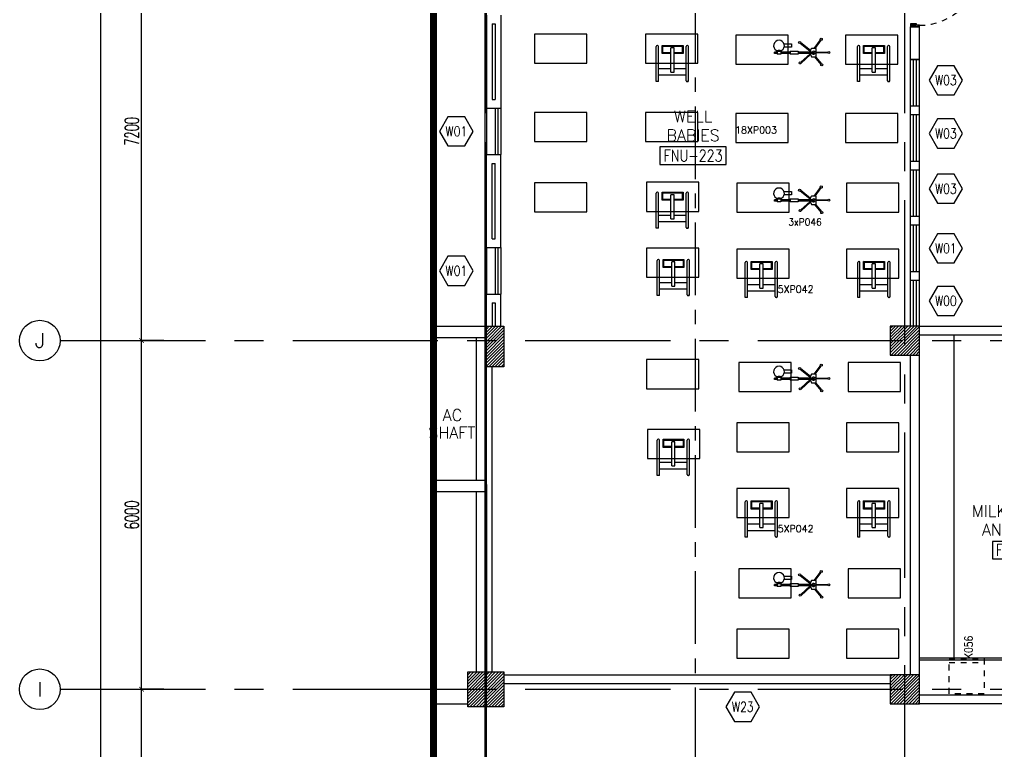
# Model space of a CAD drawing. Extents: x 88852.7 to 88945.7, y 39921.6 to 40001.1.
# Drawn here: x 88852.74 to 88869.53, y 39958.65 to 39971.22 of the extents above; entities that cross this region are included whole.
import ezdxf
from ezdxf.enums import TextEntityAlignment as Align

# ---------------------------------------------------------------- set-up
doc = ezdxf.new("R2010")
doc.units = 0
doc.header["$MEASUREMENT"] = 0
doc.header["$PDMODE"] = 34
for name, pattern in [('CENTER', [2, 1.25, -0.25, 0.25, -0.25]), ('CENTER2', [1.125, 0.75, -0.125, 0.125, -0.125]), ('CENTERX2', [4, 2.5, -0.5, 0.5, -0.5]), ('DASHED', [0.75, 0.5, -0.25]), ('HIDDEN', [0.375, 0.25, -0.125])]:
    doc.linetypes.add(name, pattern=pattern)
doc.layers.get('0').update_dxf_attribs({"linetype": 'CONTINUOUS'})
doc.layers.get('DEFPOINTS').update_dxf_attribs({"linetype": 'CONTINUOUS'})
for name, color, linetype in [('A-TEXT', 7, 'CONTINUOUS'), ('AX', 6, 'CONTINUOUS'), ('AX-CR', 2, 'CONTINUOUS'), ('AX-DIM', 4, 'CONTINUOUS'), ('AX-TXT', 2, 'CONTINUOUS'), ('AXES', 11, 'CENTERX2'), ('AXES1', 11, 'CENTER'), ('COL', 2, 'CONTINUOUS'), ('COUNTER', 3, 'CONTINUOUS'), ('DOOR', 7, 'CONTINUOUS'), ('EJ', 9, 'CONTINUOUS'), ('ELEV', 2, 'CONTINUOUS'), ('HAT', 8, 'CONTINUOUS'), ('INSUL', 4, 'CONTINUOUS'), ('MEDICAL', 4, 'CONTINUOUS'), ('NON-MEDICAL', 4, 'CONTINUOUS'), ('RM-BOX', 4, 'CONTINUOUS'), ('RM-NAME', 2, 'CONTINUOUS'), ('RM-NO', 2, 'CONTINUOUS'), ('ROOF', 7, 'CONTINUOUS'), ('WALL', 4, 'CONTINUOUS'), ('WIN', 3, 'CONTINUOUS'), ('WIN-BOX', 3, 'CONTINUOUS'), ('WIN-NO', 5, 'CONTINUOUS')]:
    doc.layers.add(name, color=color, linetype=linetype)
doc.styles.add('ROMANS', font='ROMANS.shx', dxfattribs={"width": 0.6})
doc.dimstyles.new('DIM-OUT', dxfattribs={"dimscale": 0, "dimtxt": 0.24, "dimasz": 0.08, "dimexe": 0.02, "dimexo": 0.02, "dimgap": 0.05, "dimtad": 1, "dimdec": 0, "dimlfac": 1000, "dimzin": 0, "dimdsep": 46, "dimtxsty": 'ROMANS', "dimblk1": 'ARCHTICK', "dimblk2": 'ARCHTICK', "dimsah": 1, "dimcen": 0.01, "dimdle": 0.08, "dimclrd": 4, "dimclre": 4, "dimclrt": 2, "dimadec": 0, "dimazin": 0, "dimtp": 2, "dimtm": 2, "dimtfac": 0.114286, "dimtdec": 0, "dimtix": 1, "dimtmove": 2, "dimatfit": 3, "dimldrblk": 'ARCHTICK', "dimfxl": 0, "dimtolj": 1, "dimtzin": 0, "dimarcsym": 0})

# ---------------------------------------------------------------- blocks, each defined once
blk = doc.blocks.new('WW1')
at = {"layer": 'WIN-BOX'}
blk.add_lwpolyline([(144, -250), (289, 0), (144, 250), (-144, 250), (-289, 0), (-144, -250)], close=True, dxfattribs=at)
at = {"layer": 'WIN-NO', "style": 'ROMANS', "width": 0.8}
blk.add_attdef('W00', text='', height=170, dxfattribs=at).set_placement((0, 0), align=Align.MIDDLE)
blk = doc.blocks.new('DOOR-110')
at = {"layer": 'DOOR', "color": 0, "linetype": 'ByBlock'}
for p, q in [((0, 1050), (0, 1100)), ((150, 1100), (0, 1100)), ((100, 1050), (0, 1050)), ((100, 1075), (100, 1050)), ((150, 1075), (100, 1075)), ((150, 1100), (150, 1075)), ((150, 1025), (150, 1075)), ((200, 1075), (150, 1075)), ((150, 1025), (200, 1025)), ((180, 1042), (180, 1058)), ((180, 1058), (200, 1058)), ((200, 1042), (180, 1042)), ((200, 1058), (200, 1075)), ((200, 1025), (200, 1042)), ((1028, 1075), (1028, 1082)), ((1028, 1082), (1118, 1082)), ((1028, 1025), (1028, 1018)), ((1028, 1018), (1118, 1018)), ((1040, 1082), (1040, 1091)), ((1105, 1091), (1040, 1091)), ((1105, 1082), (1040, 1082)), ((1040, 1018), (1040, 1009)), ((1105, 1018), (1040, 1018)), ((1105, 1009), (1040, 1009)), ((1105, 1082), (1105, 1091)), ((1105, 1018), (1105, 1009)), ((1118, 1075), (1118, 1082)), ((1118, 1025), (1118, 1018)), ((1150, 1075), (1150, 1058)), ((1150, 1075), (1200, 1075)), ((1150, 1058), (1170, 1058)), ((1150, 1042), (1150, 1025)), ((1150, 1042), (1170, 1042)), ((1150, 1025), (1200, 1025)), ((1170, 1058), (1170, 1042)), ((1200, 1075), (1200, 1025)), ((1200, 1025), (1200, 1075)), ((100, 50), (0, 50)), ((0, 50), (0, 0)), ((0, 0), (150, 0)), ((150, 0), (0, 0)), ((100, 25), (100, 50)), ((150, 25), (100, 25)), ((150, 0), (150, 25))]:
    blk.add_line(p, q, dxfattribs=at)
at = {"layer": 'DOOR', "linetype": 'ByBlock'}
for p, q in [((0, 1100), (150, 1100)), ((200, 1075), (1150, 1075)), ((200, 1058), (1150, 1058)), ((200, 1042), (1150, 1042)), ((1150, 1025), (200, 1025))]:
    blk.add_line(p, q, dxfattribs=at)
at = {"layer": 'DOOR', "color": 9, "linetype": 'ByBlock'}
for p, q in [((0, 1050), (40, 1100)), ((0, 1050), (114, 1100)), ((0, 1050), (100, 1063)), ((0, 50), (40, 0)), ((0, 50), (114, 0)), ((0, 50), (100, 37))]:
    blk.add_line(p, q, dxfattribs=at)
at = {"layer": 'DOOR', "color": 0, "linetype": 'ByBlock'}
for centre in [(1073, 1124), (1073, 976)]:
    blk.add_circle(centre, 32.4, dxfattribs=at)
at = {"layer": 'DOOR', "color": 9, "linetype": 'ByBlock'}
for centre, radius, start, end in [((0, 1050), 34.4, 0, 90), ((0, 1050), 14.4, 0, 90), ((0, 1050), 54.4, 0, 66.7926), ((0, 1050), 74.4, 0, 42.2236), ((0, 1050), 94.4, 0, 31.9818), ((0, 1050), 114, 12.6226, 25.9162), ((0, 1050), 134, 10.72, 21.8402), ((0, 1050), 154, 13.7142, 18.8947), ((0, 50), 14.4, 270, 0), ((0, 50), 34.4, 270, 0), ((0, 50), 54.4, 293.2074, 0), ((0, 50), 74.4, 317.7764, 0), ((0, 50), 94.4, 328.0182, 0), ((0, 50), 134, 338.1598, 349.28), ((0, 50), 154, 341.1053, 346.2858)]:
    blk.add_arc(centre, radius, start, end, dxfattribs=at)
at = {"layer": 'DOOR', "linetype": 'HIDDEN', "ltscale": 0.5}
blk.add_arc((150, 1075), 1050, 270, 0, dxfattribs=at)
at = {"layer": 'WALL', "linetype": 'ByBlock'}
for p, q in [((0, 1100), (150, 1100)), ((0, 0), (150, 0))]:
    blk.add_line(p, q, dxfattribs=at)
blk = doc.blocks.new('C5V')
at = {"layer": 'HAT'}
h = blk.add_hatch(dxfattribs=at)
h.set_pattern_fill('ANSI31', color=256, scale=300, style=0)
h.set_pattern_definition([(45, (-249196.182, -54711.005), (-26.5165043, 26.5165043), [])])
h.paths.add_polyline_path([(-20, 600), (-320, 600), (-320, 300), (-20, 300)])
h.paths.add_polyline_path([(-20, 300), (-320, 300), (-320, 0), (-20, 0)])
h = blk.add_hatch(dxfattribs=at)
h.set_pattern_fill('ANSI31', color=256, scale=300, style=0)
h.set_pattern_definition([(45, (-248876.182, -54711.005), (-26.5165043, 26.5165043), [])])
h.paths.add_polyline_path([(300, 600), (0, 600), (0, 300), (300, 300)])
h.paths.add_polyline_path([(300, 300), (0, 300), (0, 0), (300, 0)])
at = {"layer": 'COL'}
for points in [[(-20, 600), (-20, 0), (-320, 0), (-320, 600)], [(300, 600), (300, 0), (0, 0), (0, 600)]]:
    blk.add_lwpolyline(points, close=True, dxfattribs=at)
blk = doc.blocks.new('C11')
at = {"layer": 'HAT'}
h = blk.add_hatch(dxfattribs=at)
h.set_pattern_fill('ANSI31', color=256, scale=300, style=0)
h.set_pattern_definition([(45, (-248556.182, -75061.005), (-26.5165043, 26.5165043), [])])
h.paths.add_polyline_path([(300, 700), (0, 700), (0, 350), (300, 350)])
h.paths.add_polyline_path([(300, 350), (0, 350), (0, 0), (300, 0)])
at = {"layer": 'COL'}
blk.add_lwpolyline([(300, 700), (300, 0), (0, 0), (0, 700)], close=True, dxfattribs=at)
blk = doc.blocks.new('COL50')
at = {"layer": 'COL'}
blk.add_lwpolyline([(-250, 250), (-250, -250), (250, -250), (250, 250)], close=True, dxfattribs=at)
blk = doc.blocks.new('*X544')
at = {"color": 0}
for p, q in [((73379, 155527), (73842, 155990)), ((73379, 155580), (73789, 155990)), ((73379, 155633), (73736, 155990)), ((73379, 155686), (73683, 155990)), ((73379, 155739), (73629, 155990)), ((73379, 155793), (73576, 155990)), ((73379, 155846), (73523, 155990)), ((73379, 155899), (73470, 155990)), ((73379, 155952), (73417, 155990)), ((73395, 155490), (73879, 155974)), ((73448, 155490), (73879, 155921)), ((73501, 155490), (73879, 155868)), ((73554, 155490), (73879, 155815)), ((73607, 155490), (73879, 155762)), ((73660, 155490), (73879, 155709)), ((73713, 155490), (73879, 155656)), ((73766, 155490), (73879, 155603)), ((73819, 155490), (73879, 155550)), ((73872, 155490), (73879, 155497))]:
    blk.add_line(p, q, dxfattribs=at)
blk = doc.blocks.new('RM1')
at = {"layer": 'RM-BOX'}
blk.add_lwpolyline([(570, -200), (-570, -200), (-570, -500), (570, -500)], close=True, dxfattribs=at)
at = {"layer": 'RM-NAME', "style": 'ROMANS'}
for tag, p in [('ROOMNAME1', (0, 324)), ('ROOMNAME2', (0, 0))]:
    blk.add_attdef(tag, text='', height=200, dxfattribs=at).set_placement(p, align=Align.MIDDLE)
at = {"layer": 'RM-NO', "style": 'ROMANS', "width": 0.8}
blk.add_attdef('ROOMNO', text='', height=200, dxfattribs=at).set_placement((0, -350), align=Align.MIDDLE)
blk = doc.blocks.new('*X545')
at = {"color": 0}
for p, q in [((73379, 149535), (73834, 149990)), ((73379, 149588), (73781, 149990)), ((73379, 149641), (73728, 149990)), ((73379, 149694), (73675, 149990)), ((73379, 149747), (73622, 149990)), ((73379, 149800), (73569, 149990)), ((73379, 149853), (73516, 149990)), ((73379, 149906), (73463, 149990)), ((73379, 149959), (73410, 149990)), ((73387, 149490), (73879, 149982)), ((73440, 149490), (73879, 149929)), ((73493, 149490), (73879, 149876)), ((73546, 149490), (73879, 149822)), ((73599, 149490), (73879, 149769)), ((73653, 149490), (73879, 149716)), ((73706, 149490), (73879, 149663)), ((73759, 149490), (73879, 149610)), ((73812, 149490), (73879, 149557)), ((73865, 149490), (73879, 149504))]:
    blk.add_line(p, q, dxfattribs=at)
blk = doc.blocks.new('_ARCHTICK')
at = {"color": 0, "linetype": 'ByBlock', "const_width": 0.15}
blk.add_lwpolyline([(-0.5, -0.5), (0.5, 0.5)], dxfattribs=at)
blk = doc.blocks.new('*D644')
at = {"layer": 'AX-DIM', "color": 4, "lineweight": -2}
for p, q in [((88855.219, 39959.7), (88854.819, 39959.7)), ((88854.839, 39956.02), (88854.839, 39959.78)), ((88855.219, 39956.1), (88854.819, 39956.1))]:
    blk.add_line(p, q, dxfattribs=at)
at = {"layer": 'DEFPOINTS', "color": 0}
for p in [(88854.839, 39959.7), (88855.239, 39959.7), (88855.239, 39956.1)]:
    blk.add_point(p, dxfattribs=at)
at = {"layer": 'AX-DIM', "color": 4, "lineweight": -2, "xscale": 0.08, "yscale": 0.08, "zscale": 0.08}
for p, rotation in [((88854.839, 39959.7), 90), ((88854.839, 39956.1), 270)]:
    blk.add_blockref('_ARCHTICK', p, dxfattribs=dict(at, rotation=rotation))
at = {"layer": 'AX-DIM', "color": 2, "insert": (88854.669, 39957.9), "char_height": 0.24, "attachment_point": 5, "rotation": 90, "style": 'ROMANS'}
blk.add_mtext('\\A1;3600', dxfattribs=at)
blk = doc.blocks.new('*D649')
at = {"layer": 'AX-DIM', "color": 4, "lineweight": -2}
for p, q in [((88855.219, 39965.7), (88854.819, 39965.7)), ((88854.839, 39959.62), (88854.839, 39965.78)), ((88855.219, 39959.7), (88854.819, 39959.7))]:
    blk.add_line(p, q, dxfattribs=at)
at = {"layer": 'DEFPOINTS', "color": 0}
for p in [(88854.839, 39965.7), (88855.239, 39965.7), (88855.239, 39959.7)]:
    blk.add_point(p, dxfattribs=at)
at = {"layer": 'AX-DIM', "color": 4, "lineweight": -2, "xscale": 0.08, "yscale": 0.08, "zscale": 0.08}
for p, rotation in [((88854.839, 39965.7), 90), ((88854.839, 39959.7), 270)]:
    blk.add_blockref('_ARCHTICK', p, dxfattribs=dict(at, rotation=rotation))
at = {"layer": 'AX-DIM', "color": 2, "insert": (88854.669, 39962.7), "char_height": 0.24, "attachment_point": 5, "rotation": 90, "style": 'ROMANS'}
blk.add_mtext('\\A1;6000', dxfattribs=at)
blk = doc.blocks.new('*D650')
at = {"layer": 'AX-DIM', "color": 4, "lineweight": -2}
for p, q in [((88855.219, 39972.9), (88854.819, 39972.9)), ((88854.839, 39965.62), (88854.839, 39972.98)), ((88855.219, 39965.7), (88854.819, 39965.7))]:
    blk.add_line(p, q, dxfattribs=at)
at = {"layer": 'DEFPOINTS', "color": 0}
for p in [(88854.839, 39972.9), (88855.239, 39972.9), (88855.239, 39965.7)]:
    blk.add_point(p, dxfattribs=at)
at = {"layer": 'AX-DIM', "color": 4, "lineweight": -2, "xscale": 0.08, "yscale": 0.08, "zscale": 0.08}
for p, rotation in [((88854.839, 39972.9), 90), ((88854.839, 39965.7), 270)]:
    blk.add_blockref('_ARCHTICK', p, dxfattribs=dict(at, rotation=rotation))
at = {"layer": 'AX-DIM', "color": 2, "insert": (88854.669, 39969.3), "char_height": 0.24, "attachment_point": 5, "rotation": 90, "style": 'ROMANS'}
blk.add_mtext('\\A1;7200', dxfattribs=at)
blk = doc.blocks.new('AXL')
at = {"layer": 'AX-CR'}
blk.add_circle((-350, 0), 350, dxfattribs=at)
at = {"layer": 'AX-TXT', "style": 'ROMANS'}
blk.add_attdef('AX', text='', height=250, dxfattribs=at).set_placement((-350, 0), align=Align.MIDDLE)
blk = doc.blocks.new('*D591')
at = {"layer": 'AX-DIM', "color": 4, "lineweight": -2}
for p, q in [((88857.317, 39987.55), (88854.12, 39987.55)), ((88854.14, 39928.15), (88854.14, 39987.63)), ((88858.152, 39928.23), (88854.12, 39928.23))]:
    blk.add_line(p, q, dxfattribs=at)
at = {"layer": 'DEFPOINTS', "color": 0}
for p in [(88854.14, 39987.55), (88857.337, 39987.55), (88858.172, 39928.23)]:
    blk.add_point(p, dxfattribs=at)
at = {"layer": 'AX-DIM', "color": 4, "lineweight": -2, "xscale": 0.08, "yscale": 0.08, "zscale": 0.08}
for p, rotation in [((88854.14, 39987.55), 90), ((88854.14, 39928.23), 270)]:
    blk.add_blockref('_ARCHTICK', p, dxfattribs=dict(at, rotation=rotation))
at = {"layer": 'AX-DIM', "color": 2, "insert": (88853.97, 39957.89), "char_height": 0.24, "attachment_point": 5, "rotation": 90, "style": 'ROMANS'}
blk.add_mtext('\\A1;59320', dxfattribs=at)

msp = doc.modelspace()

# ---------------------------------------------------------------- linework, layer by layer
at = {"layer": 'AXES'}
for p, q in [((88867.9703, 39921.6153), (88867.9703, 40000.4279)), ((88860.7503, 39921.6153), (88860.7503, 40000.0779)), ((88860.7703, 39921.6132), (88860.7703, 40000.0759)), ((88853.4386, 39965.6996), (88876.9703, 39965.6996)), ((88853.4386, 39959.6996), (88876.9703, 39959.6996))]:
    msp.add_line(p, q, dxfattribs=at)
at = {"layer": 'AXES1'}
msp.add_line((88864.3703, 39928.4796), (88864.3703, 39987.2996), dxfattribs=at)
msp.add_line((88864.3703, 39928.4796), (88864.3703, 39987.2996), dxfattribs=at)
at = {"layer": 'COL'}
for points in [[(88859.9253, 39965.9496), (88860.7503, 39965.9496), (88860.7503, 39965.7496), (88859.9253, 39965.7496)], [(88859.9253, 39963.2996), (88860.7503, 39963.2996), (88860.7503, 39963.0996), (88859.9253, 39963.0996)]]:
    msp.add_lwpolyline(points, dxfattribs=at)
at = {"layer": 'COUNTER', "linetype": 'ByBlock'}
msp.add_line((88871.5203, 39960.1996), (88868.2203, 39960.1996), dxfattribs=at)
at = {"layer": 'EJ'}
msp.add_line((88860.7703, 39963.2246), (88860.7703, 39959.9496), dxfattribs=at)
at = {"layer": 'ELEV', "linetype": 'CENTER2', "const_width": 0.12}
msp.add_lwpolyline([(88859.8638, 39926.1604), (88859.8638, 39989.6996)], dxfattribs=at)
at = {"layer": 'INSUL'}
for p, q in [((88860.8703, 39971.1496), (88860.9203, 39971.1496)), ((88860.8703, 39971.1496), (88860.8703, 39969.8496)), ((88860.9203, 39971.1496), (88860.9203, 39969.8496)), ((88860.8703, 39969.8496), (88860.9203, 39969.8496)), ((88860.8703, 39967.4496), (88860.8703, 39968.7496)), ((88860.8703, 39968.7496), (88860.9203, 39968.7496)), ((88860.9203, 39967.4496), (88860.9203, 39968.7496)), ((88860.8703, 39967.4496), (88860.9203, 39967.4496)), ((88860.8703, 39966.3496), (88860.9203, 39966.3496)), ((88860.8703, 39966.3496), (88860.8703, 39965.9496)), ((88860.9203, 39966.3496), (88860.9203, 39965.9496))]:
    msp.add_line(p, q, dxfattribs=at)
at = {"layer": 'MEDICAL'}
for p, q in [((88863.694, 39970.156), (88863.694, 39970.762)), ((88863.7167, 39970.7782), (88863.7103, 39970.7782)), ((88863.7329, 39970.156), (88863.7329, 39970.762)), ((88863.8087, 39970.7652), (88863.7957, 39970.7782)), ((88863.9996, 39970.7347), (88863.944, 39970.7347)), ((88863.944, 39970.32), (88863.944, 39970.7347)), ((88863.9996, 39970.32), (88863.9996, 39970.7347)), ((88864.1418, 39970.7652), (88864.1548, 39970.7782)), ((88864.2107, 39970.1722), (88864.2107, 39970.762)), ((88864.2334, 39970.7782), (88864.2269, 39970.7782)), ((88864.2496, 39970.1722), (88864.2496, 39970.762)), ((88866.3432, 39970.6735), (88866.1696, 39970.812)), ((88866.3463, 39970.6886), (88866.1785, 39970.8244)), ((88866.4441, 39970.7285), (88866.365, 39970.7285)), ((88866.4085, 39970.7285), (88866.5189, 39970.8734)), ((88866.4273, 39970.7285), (88866.5326, 39970.8666)), ((88866.4441, 39970.5841), (88866.4441, 39970.7285)), ((88867.1584, 39970.156), (88867.1584, 39970.762)), ((88867.1811, 39970.7782), (88867.1746, 39970.7782)), ((88867.1973, 39970.156), (88867.1973, 39970.762)), ((88867.273, 39970.7652), (88867.2601, 39970.7782)), ((88867.464, 39970.7347), (88867.4084, 39970.7347)), ((88867.4084, 39970.32), (88867.4084, 39970.7347)), ((88867.464, 39970.32), (88867.464, 39970.7347)), ((88867.6062, 39970.7652), (88867.6191, 39970.7782)), ((88867.6751, 39970.1722), (88867.6751, 39970.762)), ((88867.6978, 39970.7782), (88867.6913, 39970.7782)), ((88867.714, 39970.1722), (88867.714, 39970.762)), ((88863.8087, 39970.6515), (88863.7957, 39970.6386)), ((88864.1548, 39970.6386), (88864.1418, 39970.6515)), ((88865.7275, 39970.6394), (88865.7275, 39970.6637)), ((88865.7722, 39970.6637), (88865.7275, 39970.6637)), ((88865.7722, 39970.6394), (88865.7275, 39970.6394)), ((88865.7603, 39970.6936), (88865.8508, 39970.6936)), ((88865.7722, 39970.6775), (88865.8374, 39970.6775)), ((88865.7722, 39970.6775), (88865.7722, 39970.6271)), ((88865.8374, 39970.6271), (88865.7722, 39970.6271)), ((88865.8374, 39970.6775), (88865.8374, 39970.6271)), ((88865.9978, 39970.6637), (88865.8374, 39970.6637)), ((88865.9978, 39970.6394), (88865.8374, 39970.6394)), ((88865.9978, 39970.6775), (88865.9978, 39970.6271)), ((88865.9978, 39970.6775), (88866.1374, 39970.6775)), ((88866.1374, 39970.6271), (88865.9978, 39970.6271)), ((88866.1374, 39970.6775), (88866.1374, 39970.6271)), ((88866.3983, 39970.6637), (88866.1374, 39970.6637)), ((88866.3983, 39970.6394), (88866.1374, 39970.6394)), ((88866.3436, 39970.6364), (88866.1816, 39970.4896)), ((88866.347, 39970.6215), (88866.1863, 39970.4752)), ((88866.365, 39970.5841), (88866.4441, 39970.5841)), ((88866.3983, 39970.6637), (88866.3983, 39970.6394)), ((88866.4154, 39970.5841), (88866.5241, 39970.4505)), ((88866.4348, 39970.5841), (88866.5355, 39970.4603)), ((88866.4414, 39970.6639), (88866.645, 39970.6639)), ((88866.645, 39970.6506), (88866.4433, 39970.6506)), ((88867.273, 39970.6515), (88867.2601, 39970.6386)), ((88867.6191, 39970.6386), (88867.6062, 39970.6515)), ((88863.944, 39970.3769), (88863.7329, 39970.3769)), ((88864.2107, 39970.3769), (88863.9996, 39970.3769)), ((88867.4084, 39970.3769), (88867.1973, 39970.3769)), ((88867.6751, 39970.3769), (88867.464, 39970.3769)), ((88864.2107, 39970.2658), (88863.7329, 39970.2658)), ((88863.944, 39970.32), (88863.9996, 39970.32)), ((88867.6751, 39970.2658), (88867.1973, 39970.2658)), ((88867.4084, 39970.32), (88867.464, 39970.32)), ((88863.7329, 39970.156), (88863.694, 39970.156)), ((88864.2334, 39970.156), (88864.2269, 39970.156)), ((88867.1973, 39970.156), (88867.1584, 39970.156)), ((88867.6978, 39970.156), (88867.6913, 39970.156)), ((88863.694, 39967.6318), (88863.694, 39968.2378)), ((88863.7167, 39968.254), (88863.7103, 39968.254)), ((88863.7329, 39967.6318), (88863.7329, 39968.2378)), ((88863.8087, 39968.2411), (88863.7957, 39968.254)), ((88863.9996, 39968.2105), (88863.944, 39968.2105)), ((88863.944, 39967.7959), (88863.944, 39968.2105)), ((88863.9996, 39967.7959), (88863.9996, 39968.2105)), ((88864.1418, 39968.2411), (88864.1548, 39968.254)), ((88864.2107, 39967.648), (88864.2107, 39968.2378)), ((88864.2334, 39968.254), (88864.2269, 39968.254)), ((88864.2496, 39967.648), (88864.2496, 39968.2378)), ((88866.3432, 39968.1322), (88866.1696, 39968.2708)), ((88866.3463, 39968.1474), (88866.1785, 39968.2832)), ((88866.4085, 39968.1872), (88866.5189, 39968.3321)), ((88866.4273, 39968.1872), (88866.5326, 39968.3254)), ((88863.8087, 39968.1273), (88863.7957, 39968.1144)), ((88864.1548, 39968.1144), (88864.1418, 39968.1273)), ((88865.7275, 39968.0981), (88865.7275, 39968.1224)), ((88865.7722, 39968.1224), (88865.7275, 39968.1224)), ((88865.7722, 39968.0981), (88865.7275, 39968.0981)), ((88865.7603, 39968.1523), (88865.8508, 39968.1523)), ((88865.7722, 39968.1362), (88865.8374, 39968.1362)), ((88865.7722, 39968.1362), (88865.7722, 39968.0858)), ((88865.8374, 39968.0858), (88865.7722, 39968.0858)), ((88865.8374, 39968.1362), (88865.8374, 39968.0858)), ((88865.9978, 39968.1224), (88865.8374, 39968.1224)), ((88865.9978, 39968.0981), (88865.8374, 39968.0981)), ((88865.9978, 39968.1362), (88865.9978, 39968.0858)), ((88865.9978, 39968.1362), (88866.1374, 39968.1362)), ((88866.1374, 39968.0858), (88865.9978, 39968.0858)), ((88866.1374, 39968.1362), (88866.1374, 39968.0858)), ((88866.3983, 39968.1224), (88866.1374, 39968.1224)), ((88866.3983, 39968.0981), (88866.1374, 39968.0981)), ((88866.3436, 39968.0952), (88866.1816, 39967.9483)), ((88866.347, 39968.0802), (88866.1863, 39967.934)), ((88866.4441, 39968.1872), (88866.365, 39968.1872)), ((88866.365, 39968.0429), (88866.4441, 39968.0429)), ((88866.3983, 39968.1224), (88866.3983, 39968.0981)), ((88866.4154, 39968.0429), (88866.5241, 39967.9092)), ((88866.4348, 39968.0429), (88866.5355, 39967.9191)), ((88866.4414, 39968.1227), (88866.645, 39968.1227)), ((88866.645, 39968.1094), (88866.4433, 39968.1094)), ((88866.4441, 39968.0429), (88866.4441, 39968.1872)), ((88863.944, 39967.8527), (88863.7329, 39967.8527)), ((88864.2107, 39967.7416), (88863.7329, 39967.7416)), ((88863.944, 39967.7959), (88863.9996, 39967.7959)), ((88864.2107, 39967.8527), (88863.9996, 39967.8527)), ((88863.7329, 39967.6318), (88863.694, 39967.6318)), ((88864.2334, 39967.6318), (88864.2269, 39967.6318)), ((88863.7102, 39966.4736), (88863.7102, 39967.0796)), ((88863.7328, 39967.0958), (88863.7264, 39967.0958)), ((88863.7491, 39966.4736), (88863.7491, 39967.0796)), ((88863.8248, 39967.0828), (88863.8118, 39967.0958)), ((88863.9602, 39966.6376), (88863.9602, 39967.0523)), ((88864.0157, 39967.0523), (88863.9602, 39967.0523)), ((88864.0157, 39966.6376), (88864.0157, 39967.0523)), ((88864.1579, 39967.0828), (88864.1709, 39967.0958)), ((88864.2268, 39966.4898), (88864.2268, 39967.0796)), ((88864.2495, 39967.0958), (88864.243, 39967.0958)), ((88864.2657, 39966.4898), (88864.2657, 39967.0796)), ((88865.2256, 39966.4395), (88865.2256, 39967.0455)), ((88865.2483, 39967.0618), (88865.2418, 39967.0618)), ((88865.2645, 39966.4395), (88865.2645, 39967.0455)), ((88865.3402, 39967.0488), (88865.3273, 39967.0618)), ((88865.5311, 39967.0183), (88865.4756, 39967.0183)), ((88865.4756, 39966.6036), (88865.4756, 39967.0183)), ((88865.5311, 39966.6036), (88865.5311, 39967.0183)), ((88865.6733, 39967.0488), (88865.6863, 39967.0618)), ((88865.7423, 39966.4557), (88865.7423, 39967.0455)), ((88865.7649, 39967.0618), (88865.7585, 39967.0618)), ((88865.7811, 39966.4557), (88865.7811, 39967.0455)), ((88867.1602, 39966.4395), (88867.1602, 39967.0455)), ((88867.1828, 39967.0618), (88867.1764, 39967.0618)), ((88867.1991, 39966.4395), (88867.1991, 39967.0455)), ((88867.2748, 39967.0488), (88867.2618, 39967.0618)), ((88867.4657, 39967.0183), (88867.4102, 39967.0183)), ((88867.4102, 39966.6036), (88867.4102, 39967.0183)), ((88867.4657, 39966.6036), (88867.4657, 39967.0183)), ((88867.6079, 39967.0488), (88867.6209, 39967.0618)), ((88867.6768, 39966.4557), (88867.6768, 39967.0455)), ((88867.6995, 39967.0618), (88867.693, 39967.0618)), ((88867.7157, 39966.4557), (88867.7157, 39967.0455)), ((88863.8248, 39966.9691), (88863.8118, 39966.9561)), ((88864.1709, 39966.9561), (88864.1579, 39966.9691)), ((88865.3402, 39966.9351), (88865.3273, 39966.9221)), ((88865.6863, 39966.9221), (88865.6733, 39966.9351)), ((88867.2748, 39966.9351), (88867.2618, 39966.9221)), ((88867.6209, 39966.9221), (88867.6079, 39966.9351)), ((88863.9602, 39966.6945), (88863.7491, 39966.6945)), ((88864.2268, 39966.6945), (88864.0157, 39966.6945)), ((88864.2268, 39966.5834), (88863.7491, 39966.5834)), ((88863.9602, 39966.6376), (88864.0157, 39966.6376)), ((88865.4756, 39966.6605), (88865.2645, 39966.6605)), ((88865.7423, 39966.5493), (88865.2645, 39966.5493)), ((88865.4756, 39966.6036), (88865.5311, 39966.6036)), ((88865.7423, 39966.6605), (88865.5311, 39966.6605)), ((88867.4102, 39966.6605), (88867.1991, 39966.6605)), ((88867.6768, 39966.5493), (88867.1991, 39966.5493)), ((88867.4102, 39966.6036), (88867.4657, 39966.6036)), ((88867.6768, 39966.6605), (88867.4657, 39966.6605)), ((88863.7491, 39966.4736), (88863.7102, 39966.4736)), ((88864.2495, 39966.4736), (88864.243, 39966.4736)), ((88865.2645, 39966.4395), (88865.2256, 39966.4395)), ((88865.7649, 39966.4395), (88865.7585, 39966.4395)), ((88867.1991, 39966.4395), (88867.1602, 39966.4395)), ((88867.6995, 39966.4395), (88867.693, 39966.4395)), ((88866.3432, 39965.0644), (88866.1696, 39965.203)), ((88866.3463, 39965.0796), (88866.1785, 39965.2153)), ((88866.4085, 39965.1194), (88866.5189, 39965.2643)), ((88866.4273, 39965.1194), (88866.5326, 39965.2575)), ((88865.7275, 39965.0303), (88865.7275, 39965.0546)), ((88865.7722, 39965.0546), (88865.7275, 39965.0546)), ((88865.7722, 39965.0303), (88865.7275, 39965.0303)), ((88865.7603, 39965.0845), (88865.8508, 39965.0845)), ((88865.7722, 39965.0684), (88865.8374, 39965.0684)), ((88865.7722, 39965.0684), (88865.7722, 39965.018)), ((88865.8374, 39965.018), (88865.7722, 39965.018)), ((88865.8374, 39965.0684), (88865.8374, 39965.018)), ((88865.9978, 39965.0546), (88865.8374, 39965.0546)), ((88865.9978, 39965.0303), (88865.8374, 39965.0303)), ((88865.9978, 39965.0684), (88865.9978, 39965.018)), ((88865.9978, 39965.0684), (88866.1374, 39965.0684)), ((88866.1374, 39965.018), (88865.9978, 39965.018)), ((88866.1374, 39965.0684), (88866.1374, 39965.018)), ((88866.3983, 39965.0546), (88866.1374, 39965.0546)), ((88866.3983, 39965.0303), (88866.1374, 39965.0303)), ((88866.3436, 39965.0273), (88866.1816, 39964.8805)), ((88866.347, 39965.0124), (88866.1863, 39964.8662)), ((88866.4441, 39965.1194), (88866.365, 39965.1194)), ((88866.3983, 39965.0546), (88866.3983, 39965.0303)), ((88866.4414, 39965.0548), (88866.645, 39965.0548)), ((88866.645, 39965.0416), (88866.4433, 39965.0416)), ((88866.4441, 39964.975), (88866.4441, 39965.1194)), ((88866.365, 39964.975), (88866.4441, 39964.975)), ((88866.4154, 39964.975), (88866.5241, 39964.8414)), ((88866.4348, 39964.975), (88866.5355, 39964.8513)), ((88863.7328, 39964.0011), (88863.7264, 39964.0011)), ((88863.8248, 39963.9881), (88863.8118, 39964.0011)), ((88864.1579, 39963.9881), (88864.1709, 39964.0011)), ((88864.2495, 39964.0011), (88864.243, 39964.0011)), ((88863.7102, 39963.3788), (88863.7102, 39963.9848)), ((88863.7491, 39963.3788), (88863.7491, 39963.9848)), ((88863.8248, 39963.8744), (88863.8118, 39963.8614)), ((88863.9602, 39963.5429), (88863.9602, 39963.9576)), ((88864.0157, 39963.9576), (88863.9602, 39963.9576)), ((88864.0157, 39963.5429), (88864.0157, 39963.9576)), ((88864.1709, 39963.8614), (88864.1579, 39963.8744)), ((88864.2268, 39963.395), (88864.2268, 39963.9848)), ((88864.2657, 39963.395), (88864.2657, 39963.9848)), ((88863.9602, 39963.5998), (88863.7491, 39963.5998)), ((88864.2268, 39963.4886), (88863.7491, 39963.4886)), ((88863.9602, 39963.5429), (88864.0157, 39963.5429)), ((88864.2268, 39963.5998), (88864.0157, 39963.5998)), ((88863.7491, 39963.3788), (88863.7102, 39963.3788)), ((88864.2495, 39963.3788), (88864.243, 39963.3788)), ((88865.2256, 39962.3189), (88865.2256, 39962.9249)), ((88865.2483, 39962.9411), (88865.2418, 39962.9411)), ((88865.2645, 39962.3189), (88865.2645, 39962.9249)), ((88865.3402, 39962.9281), (88865.3273, 39962.9411)), ((88865.4756, 39962.4829), (88865.4756, 39962.8976)), ((88865.5311, 39962.8976), (88865.4756, 39962.8976)), ((88865.5311, 39962.4829), (88865.5311, 39962.8976)), ((88865.6733, 39962.9281), (88865.6863, 39962.9411)), ((88865.7423, 39962.3351), (88865.7423, 39962.9249)), ((88865.7649, 39962.9411), (88865.7585, 39962.9411)), ((88865.7811, 39962.3351), (88865.7811, 39962.9249)), ((88867.1602, 39962.3189), (88867.1602, 39962.9249)), ((88867.1828, 39962.9411), (88867.1764, 39962.9411)), ((88867.1991, 39962.3189), (88867.1991, 39962.9249)), ((88867.2748, 39962.9281), (88867.2618, 39962.9411)), ((88867.4102, 39962.4829), (88867.4102, 39962.8976)), ((88867.4657, 39962.8976), (88867.4102, 39962.8976)), ((88867.4657, 39962.4829), (88867.4657, 39962.8976)), ((88867.6079, 39962.9281), (88867.6209, 39962.9411)), ((88867.6768, 39962.3351), (88867.6768, 39962.9249)), ((88867.6995, 39962.9411), (88867.693, 39962.9411)), ((88867.7157, 39962.3351), (88867.7157, 39962.9249)), ((88865.3402, 39962.8144), (88865.3273, 39962.8015)), ((88865.6863, 39962.8015), (88865.6733, 39962.8144)), ((88867.2748, 39962.8144), (88867.2618, 39962.8015)), ((88867.6209, 39962.8015), (88867.6079, 39962.8144)), ((88865.4756, 39962.5398), (88865.2645, 39962.5398)), ((88865.4756, 39962.4829), (88865.5311, 39962.4829)), ((88865.7423, 39962.5398), (88865.5311, 39962.5398)), ((88867.4102, 39962.5398), (88867.1991, 39962.5398)), ((88867.4102, 39962.4829), (88867.4657, 39962.4829)), ((88867.6768, 39962.5398), (88867.4657, 39962.5398)), ((88865.2645, 39962.3189), (88865.2256, 39962.3189)), ((88865.7423, 39962.4287), (88865.2645, 39962.4287)), ((88865.7649, 39962.3189), (88865.7585, 39962.3189)), ((88867.1991, 39962.3189), (88867.1602, 39962.3189)), ((88867.6768, 39962.4287), (88867.1991, 39962.4287)), ((88867.6995, 39962.3189), (88867.693, 39962.3189)), ((88866.3432, 39961.5142), (88866.1696, 39961.6528)), ((88866.3463, 39961.5294), (88866.1785, 39961.6652)), ((88866.4085, 39961.5693), (88866.5189, 39961.7142)), ((88866.4273, 39961.5693), (88866.5326, 39961.7074)), ((88865.7722, 39961.5044), (88865.7275, 39961.5044)), ((88865.7275, 39961.4801), (88865.7275, 39961.5044)), ((88865.7722, 39961.4801), (88865.7275, 39961.4801)), ((88865.7603, 39961.5344), (88865.8508, 39961.5344)), ((88865.7722, 39961.5183), (88865.7722, 39961.4679)), ((88865.7722, 39961.5183), (88865.8374, 39961.5183)), ((88865.8374, 39961.5183), (88865.8374, 39961.4679)), ((88865.9978, 39961.5044), (88865.8374, 39961.5044)), ((88865.9978, 39961.4801), (88865.8374, 39961.4801)), ((88865.9978, 39961.5183), (88866.1374, 39961.5183)), ((88865.9978, 39961.5183), (88865.9978, 39961.4679)), ((88866.1374, 39961.5183), (88866.1374, 39961.4679)), ((88866.3983, 39961.5044), (88866.1374, 39961.5044)), ((88866.3983, 39961.4801), (88866.1374, 39961.4801)), ((88866.3436, 39961.4772), (88866.1816, 39961.3304)), ((88866.4441, 39961.5693), (88866.365, 39961.5693)), ((88866.3983, 39961.5044), (88866.3983, 39961.4801)), ((88866.4414, 39961.5047), (88866.645, 39961.5047)), ((88866.645, 39961.4914), (88866.4433, 39961.4914)), ((88866.4441, 39961.4249), (88866.4441, 39961.5693)), ((88865.8374, 39961.4679), (88865.7722, 39961.4679)), ((88866.1374, 39961.4679), (88865.9978, 39961.4679)), ((88866.347, 39961.4622), (88866.1863, 39961.316)), ((88866.365, 39961.4249), (88866.4441, 39961.4249)), ((88866.4154, 39961.4249), (88866.5241, 39961.2913)), ((88866.4348, 39961.4249), (88866.5355, 39961.3011))]:
    msp.add_line(p, q, dxfattribs=at)
at = {"layer": 'MEDICAL', "linetype": 'DASHED', "ltscale": 0.2}
for p, q in [((88868.7329, 39959.6232), (88868.7329, 39960.2232)), ((88868.7329, 39960.2232), (88869.3329, 39960.2232)), ((88868.7329, 39960.1605), (88869.3329, 39960.1605)), ((88869.3329, 39960.2232), (88869.3329, 39959.6232)), ((88869.3329, 39959.6232), (88868.7329, 39959.6232))]:
    msp.add_line(p, q, dxfattribs=at)
at = {"layer": 'MEDICAL'}
for points in [[(88861.5978, 39970.9726), (88861.5978, 39970.4726), (88862.4978, 39970.4726), (88862.4978, 39970.9726)], [(88863.5092, 39970.9726), (88863.5092, 39970.4726), (88864.4092, 39970.4726), (88864.4092, 39970.9726)], [(88865.0644, 39970.9565), (88865.0644, 39970.4565), (88865.9644, 39970.4565), (88865.9644, 39970.9565)], [(88866.9491, 39970.9565), (88866.9491, 39970.4565), (88867.8491, 39970.4565), (88867.8491, 39970.9565)], [(88865.7917, 39970.6778), (88865.8233, 39970.6778), (88865.8233, 39970.6936), (88865.7917, 39970.6936)], [(88861.5978, 39969.6252), (88861.5978, 39969.1252), (88862.4978, 39969.1252), (88862.4978, 39969.6252)], [(88863.5092, 39969.6252), (88863.5092, 39969.1252), (88864.4092, 39969.1252), (88864.4092, 39969.6252)], [(88865.0644, 39969.6091), (88865.0644, 39969.1091), (88865.9644, 39969.1091), (88865.9644, 39969.6091)], [(88866.9491, 39969.6091), (88866.9491, 39969.1091), (88867.8491, 39969.1091), (88867.8491, 39969.6091)], [(88861.5978, 39968.4143), (88861.5978, 39967.9143), (88862.4978, 39967.9143), (88862.4978, 39968.4143)], [(88863.5253, 39968.4229), (88863.5253, 39967.9229), (88864.4253, 39967.9229), (88864.4253, 39968.4229)], [(88865.0805, 39968.4068), (88865.0805, 39967.9068), (88865.9805, 39967.9068), (88865.9805, 39968.4068)], [(88866.9652, 39968.4068), (88866.9652, 39967.9068), (88867.8652, 39967.9068), (88867.8652, 39968.4068)], [(88865.7917, 39968.1366), (88865.8233, 39968.1366), (88865.8233, 39968.1523), (88865.7917, 39968.1523)], [(88863.5253, 39967.2902), (88863.5253, 39966.7902), (88864.4253, 39966.7902), (88864.4253, 39967.2902)], [(88865.0805, 39967.274), (88865.0805, 39966.774), (88865.9805, 39966.774), (88865.9805, 39967.274)], [(88866.9652, 39967.274), (88866.9652, 39966.774), (88867.8652, 39966.774), (88867.8652, 39967.274)], [(88863.5253, 39965.3722), (88863.5253, 39964.8722), (88864.4253, 39964.8722), (88864.4253, 39965.3722)], [(88865.1128, 39965.3233), (88865.1128, 39964.8233), (88866.0128, 39964.8233), (88866.0128, 39965.3233)], [(88866.9974, 39965.3233), (88866.9974, 39964.8233), (88867.8974, 39964.8233), (88867.8974, 39965.3233)], [(88865.7917, 39965.0687), (88865.8233, 39965.0687), (88865.8233, 39965.0845), (88865.7917, 39965.0845)], [(88863.5414, 39964.1699), (88863.5414, 39963.6699), (88864.4414, 39963.6699), (88864.4414, 39964.1699)], [(88865.0805, 39964.2861), (88865.0805, 39963.7861), (88865.9805, 39963.7861), (88865.9805, 39964.2861)], [(88866.9652, 39964.2861), (88866.9652, 39963.7861), (88867.8652, 39963.7861), (88867.8652, 39964.2861)], [(88865.0805, 39963.1534), (88865.0805, 39962.6534), (88865.9805, 39962.6534), (88865.9805, 39963.1534)], [(88866.9652, 39963.1534), (88866.9652, 39962.6534), (88867.8652, 39962.6534), (88867.8652, 39963.1534)], [(88865.1128, 39961.7732), (88865.1128, 39961.2732), (88866.0128, 39961.2732), (88866.0128, 39961.7732)], [(88866.9974, 39961.7732), (88866.9974, 39961.2732), (88867.8974, 39961.2732), (88867.8974, 39961.7732)], [(88865.7917, 39961.5186), (88865.8233, 39961.5186), (88865.8233, 39961.5344), (88865.7917, 39961.5344)], [(88865.0805, 39960.736), (88865.0805, 39960.236), (88865.9805, 39960.236), (88865.9805, 39960.736)], [(88866.9652, 39960.736), (88866.9652, 39960.236), (88867.8652, 39960.236), (88867.8652, 39960.736)]]:
    msp.add_lwpolyline(points, close=True, dxfattribs=at)
for points in [[(88863.7957, 39970.6386), (88863.7957, 39970.7782), (88864.1548, 39970.7782), (88864.1548, 39970.6386), (88863.9996, 39970.6386)], [(88863.8087, 39970.6515), (88863.8087, 39970.7652), (88864.1418, 39970.7652), (88864.1418, 39970.6515), (88863.9996, 39970.6515)], [(88865.8922, 39970.806), (88866.0227, 39970.806), (88866.0227, 39970.7488), (88865.8944, 39970.7488)], [(88867.2601, 39970.6386), (88867.2601, 39970.7782), (88867.6191, 39970.7782), (88867.6191, 39970.6386), (88867.464, 39970.6386)], [(88867.273, 39970.6515), (88867.273, 39970.7652), (88867.6062, 39970.7652), (88867.6062, 39970.6515), (88867.464, 39970.6515)], [(88863.944, 39970.6386), (88863.7957, 39970.6386)], [(88863.944, 39970.6515), (88863.8087, 39970.6515)], [(88867.4084, 39970.6386), (88867.2601, 39970.6386)], [(88867.4084, 39970.6515), (88867.273, 39970.6515)], [(88863.7957, 39968.1144), (88863.7957, 39968.254), (88864.1548, 39968.254), (88864.1548, 39968.1144), (88863.9996, 39968.1144)], [(88863.8087, 39968.1273), (88863.8087, 39968.2411), (88864.1418, 39968.2411), (88864.1418, 39968.1273), (88863.9996, 39968.1273)], [(88865.8922, 39968.2648), (88866.0227, 39968.2648), (88866.0227, 39968.2076), (88865.8944, 39968.2076)], [(88863.944, 39968.1144), (88863.7957, 39968.1144)], [(88863.944, 39968.1273), (88863.8087, 39968.1273)], [(88863.8118, 39966.9561), (88863.8118, 39967.0958), (88864.1709, 39967.0958), (88864.1709, 39966.9561), (88864.0157, 39966.9561)], [(88863.8248, 39966.9691), (88863.8248, 39967.0828), (88864.1579, 39967.0828), (88864.1579, 39966.9691), (88864.0157, 39966.9691)], [(88865.3273, 39966.9221), (88865.3273, 39967.0618), (88865.6863, 39967.0618), (88865.6863, 39966.9221), (88865.5311, 39966.9221)], [(88865.3402, 39966.9351), (88865.3402, 39967.0488), (88865.6733, 39967.0488), (88865.6733, 39966.9351), (88865.5311, 39966.9351)], [(88867.2618, 39966.9221), (88867.2618, 39967.0618), (88867.6209, 39967.0618), (88867.6209, 39966.9221), (88867.4657, 39966.9221)], [(88867.2748, 39966.9351), (88867.2748, 39967.0488), (88867.6079, 39967.0488), (88867.6079, 39966.9351), (88867.4657, 39966.9351)], [(88863.9602, 39966.9561), (88863.8118, 39966.9561)], [(88863.9602, 39966.9691), (88863.8248, 39966.9691)], [(88865.4756, 39966.9221), (88865.3273, 39966.9221)], [(88865.4756, 39966.9351), (88865.3402, 39966.9351)], [(88867.4102, 39966.9221), (88867.2618, 39966.9221)], [(88867.4102, 39966.9351), (88867.2748, 39966.9351)], [(88865.8922, 39965.197), (88866.0227, 39965.197), (88866.0227, 39965.1398), (88865.8944, 39965.1398)], [(88863.8118, 39963.8614), (88863.8118, 39964.0011), (88864.1709, 39964.0011), (88864.1709, 39963.8614), (88864.0157, 39963.8614)], [(88863.9602, 39963.8614), (88863.8118, 39963.8614)], [(88863.8248, 39963.8744), (88863.8248, 39963.9881), (88864.1579, 39963.9881), (88864.1579, 39963.8744), (88864.0157, 39963.8744)], [(88863.9602, 39963.8744), (88863.8248, 39963.8744)], [(88865.3273, 39962.8015), (88865.3273, 39962.9411), (88865.6863, 39962.9411), (88865.6863, 39962.8015), (88865.5311, 39962.8015)], [(88865.3402, 39962.8144), (88865.3402, 39962.9281), (88865.6733, 39962.9281), (88865.6733, 39962.8144), (88865.5311, 39962.8144)], [(88867.2618, 39962.8015), (88867.2618, 39962.9411), (88867.6209, 39962.9411), (88867.6209, 39962.8015), (88867.4657, 39962.8015)], [(88867.2748, 39962.8144), (88867.2748, 39962.9281), (88867.6079, 39962.9281), (88867.6079, 39962.8144), (88867.4657, 39962.8144)], [(88865.4756, 39962.8015), (88865.3273, 39962.8015)], [(88865.4756, 39962.8144), (88865.3402, 39962.8144)], [(88867.4102, 39962.8015), (88867.2618, 39962.8015)], [(88867.4102, 39962.8144), (88867.2748, 39962.8144)], [(88865.8922, 39961.6468), (88866.0227, 39961.6468), (88866.0227, 39961.5896), (88865.8944, 39961.5896)]]:
    msp.add_lwpolyline(points, dxfattribs=at)
for centre in [(88866.5328, 39970.8844), (88866.1611, 39970.8276), (88866.6614, 39970.6573), (88866.1687, 39970.4773), (88866.5404, 39970.4433), (88866.5328, 39968.3431), (88866.1611, 39968.2863), (88866.6614, 39968.116), (88866.1687, 39967.9361), (88866.5404, 39967.902), (88866.1611, 39965.2185), (88866.5328, 39965.2753), (88866.6614, 39965.0482), (88866.1687, 39964.8683), (88866.5404, 39964.8342), (88866.1611, 39961.6684), (88866.5328, 39961.7251), (88866.6614, 39961.4981), (88866.1687, 39961.3181), (88866.5404, 39961.2841)]:
    msp.add_circle(centre, 0.0178, dxfattribs=at)
for centre, radius, start, end in [((88863.7103, 39970.762), 0.0162, 90, 180), ((88863.7167, 39970.762), 0.0162, 0, 90), ((88864.2269, 39970.762), 0.0162, 90, 180), ((88864.2334, 39970.762), 0.0162, 0, 90), ((88865.8056, 39970.7741), 0.0924, 299.32333, 240.67667), ((88866.4669, 39970.6563), 0.1249, 144.69349, 176.6208), ((88867.1746, 39970.762), 0.0162, 90, 180), ((88867.1811, 39970.762), 0.0162, 0, 90), ((88867.6913, 39970.762), 0.0162, 90, 180), ((88867.6978, 39970.762), 0.0162, 0, 90), ((88866.4669, 39970.6563), 0.1249, 187.79637, 215.30651), ((88866.4006, 39970.654), 0.0264, 213.77648, 158.51156), ((88864.2269, 39970.1722), 0.0162, 180, 270), ((88864.2334, 39970.1722), 0.0162, 270, 0), ((88867.6913, 39970.1722), 0.0162, 180, 270), ((88867.6978, 39970.1722), 0.0162, 270, 0), ((88863.7103, 39968.2378), 0.0162, 90, 180), ((88863.7167, 39968.2378), 0.0162, 0, 90), ((88864.2269, 39968.2378), 0.0162, 90, 180), ((88864.2334, 39968.2378), 0.0162, 0, 90), ((88865.8056, 39968.2329), 0.0924, 299.32333, 240.67667), ((88866.4669, 39968.1151), 0.1249, 144.69349, 176.6208), ((88866.4669, 39968.1151), 0.1249, 187.79637, 215.30651), ((88866.4006, 39968.1128), 0.0264, 213.77648, 158.51156), ((88864.2269, 39967.648), 0.0162, 180, 270), ((88864.2334, 39967.648), 0.0162, 270, 0), ((88863.7264, 39967.0796), 0.0162, 90, 180), ((88863.7328, 39967.0796), 0.0162, 0, 90), ((88864.243, 39967.0796), 0.0162, 90, 180), ((88864.2495, 39967.0796), 0.0162, 0, 90), ((88865.2418, 39967.0455), 0.0162, 90, 180), ((88865.2483, 39967.0455), 0.0162, 0, 90), ((88865.7585, 39967.0455), 0.0162, 90, 180), ((88865.7649, 39967.0455), 0.0162, 0, 90), ((88867.1764, 39967.0455), 0.0162, 90, 180), ((88867.1828, 39967.0455), 0.0162, 0, 90), ((88867.693, 39967.0455), 0.0162, 90, 180), ((88867.6995, 39967.0455), 0.0162, 0, 90), ((88864.243, 39966.4898), 0.0162, 180, 270), ((88864.2495, 39966.4898), 0.0162, 270, 0), ((88865.7585, 39966.4557), 0.0162, 180, 270), ((88865.7649, 39966.4557), 0.0162, 270, 0), ((88867.693, 39966.4557), 0.0162, 180, 270), ((88867.6995, 39966.4557), 0.0162, 270, 0), ((88865.8056, 39965.1651), 0.0924, 299.32333, 240.67667), ((88866.4669, 39965.0472), 0.1249, 144.69349, 176.6208), ((88866.4669, 39965.0472), 0.1249, 187.79637, 215.30651), ((88866.4006, 39965.0449), 0.0264, 213.77648, 158.51156), ((88863.7264, 39963.9848), 0.0162, 90, 180), ((88863.7328, 39963.9848), 0.0162, 0, 90), ((88864.243, 39963.9848), 0.0162, 90, 180), ((88864.2495, 39963.9848), 0.0162, 0, 90), ((88864.243, 39963.395), 0.0162, 180, 270), ((88864.2495, 39963.395), 0.0162, 270, 0), ((88865.2418, 39962.9249), 0.0162, 90, 180), ((88865.2483, 39962.9249), 0.0162, 0, 90), ((88865.7585, 39962.9249), 0.0162, 90, 180), ((88865.7649, 39962.9249), 0.0162, 0, 90), ((88867.1764, 39962.9249), 0.0162, 90, 180), ((88867.1828, 39962.9249), 0.0162, 0, 90), ((88867.693, 39962.9249), 0.0162, 90, 180), ((88867.6995, 39962.9249), 0.0162, 0, 90), ((88865.7585, 39962.3351), 0.0162, 180, 270), ((88865.7649, 39962.3351), 0.0162, 270, 0), ((88867.693, 39962.3351), 0.0162, 180, 270), ((88867.6995, 39962.3351), 0.0162, 270, 0), ((88865.8056, 39961.6149), 0.0924, 299.32333, 240.67667), ((88866.4669, 39961.4971), 0.1249, 144.69349, 176.6208), ((88866.4669, 39961.4971), 0.1249, 187.79637, 215.30651), ((88866.4006, 39961.4948), 0.0264, 213.77648, 158.51156)]:
    msp.add_arc(centre, radius, start, end, dxfattribs=at)
at = {"layer": 'NON-MEDICAL'}
for p, q in [((88868.8203, 39960.2411), (88868.8203, 39965.7911)), ((88868.2203, 39960.2411), (88871.5203, 39960.2411))]:
    msp.add_line(p, q, dxfattribs=at)
at = {"layer": 'ROOF'}
msp.add_line((88860.7503, 39965.9496), (88860.7503, 39977.4996), dxfattribs=at)
at = {"layer": 'WALL'}
for p, q in [((88860.7703, 39971.2996), (88860.7703, 39969.6996)), ((88861.0203, 39971.2996), (88861.0203, 39969.6996)), ((88868.0703, 39970.5341), (88868.0703, 39971.0996)), ((88868.2203, 39971.0996), (88868.0703, 39971.0996)), ((88868.2203, 39970.5341), (88868.2203, 39971.0996)), ((88868.0703, 39970.5341), (88868.2203, 39970.5341)), ((88868.2203, 39970.5341), (88868.0703, 39970.5341)), ((88868.0703, 39970.5341), (88868.2203, 39970.5341)), ((88868.2203, 39969.7341), (88868.0703, 39969.7341)), ((88868.0703, 39969.5841), (88868.0703, 39969.7341)), ((88868.2203, 39969.5841), (88868.2203, 39969.7341)), ((88860.7703, 39969.6996), (88861.0203, 39969.6996)), ((88868.2203, 39969.5841), (88868.0703, 39969.5841)), ((88860.7703, 39968.8996), (88861.0203, 39968.8996)), ((88860.7703, 39967.2996), (88860.7703, 39968.8996)), ((88861.0203, 39967.2996), (88861.0203, 39968.8996)), ((88868.2203, 39968.7841), (88868.0703, 39968.7841)), ((88868.0703, 39968.6341), (88868.0703, 39968.7841)), ((88868.2203, 39968.6341), (88868.2203, 39968.7841)), ((88868.2203, 39968.6341), (88868.0703, 39968.6341)), ((88868.2203, 39967.8341), (88868.0703, 39967.8341)), ((88868.0703, 39967.6841), (88868.0703, 39967.8341)), ((88868.2203, 39967.6841), (88868.2203, 39967.8341)), ((88868.2203, 39967.6841), (88868.0703, 39967.6841)), ((88860.7703, 39967.2996), (88861.0203, 39967.2996)), ((88868.2203, 39966.8841), (88868.0703, 39966.8841)), ((88868.0703, 39966.7341), (88868.0703, 39966.8841)), ((88868.2203, 39966.7341), (88868.2203, 39966.8841)), ((88868.2203, 39966.7341), (88868.0703, 39966.7341)), ((88860.7703, 39966.4996), (88861.0203, 39966.4996)), ((88860.7703, 39965.9496), (88860.7703, 39966.4996)), ((88861.0203, 39965.9496), (88861.0203, 39966.4996)), ((88868.2203, 39965.9496), (88870.2203, 39965.9496)), ((88860.6003, 39963.2996), (88860.6003, 39965.7496)), ((88860.7503, 39963.2996), (88860.7503, 39965.7496)), ((88868.2203, 39965.7996), (88870.2203, 39965.7996)), ((88868.0703, 39959.9496), (88868.0703, 39965.4496)), ((88868.2203, 39959.9496), (88868.2203, 39965.4496)), ((88860.7703, 39959.9996), (88860.7703, 39965.2496)), ((88860.8703, 39959.9996), (88860.8703, 39965.2496)), ((88860.6003, 39959.9996), (88860.6003, 39963.0996)), ((88860.7503, 39959.9996), (88860.7503, 39963.0996)), ((88861.0694, 39959.9496), (88867.7203, 39959.9496)), ((88861.0694, 39959.7996), (88867.7203, 39959.7996)), ((88859.9253, 39959.6996), (88860.4503, 39959.6996)), ((88871.5203, 39959.5996), (88868.2203, 39959.5996)), ((88859.9253, 39959.4496), (88860.4503, 39959.4496)), ((88874.9203, 39959.4496), (88868.2203, 39959.4496))]:
    msp.add_line(p, q, dxfattribs=at)
at = {"layer": 'WIN'}
for p, q in [((88868.0703, 39969.7341), (88868.0703, 39970.5341)), ((88868.1203, 39969.7341), (88868.1203, 39970.5341)), ((88868.1703, 39969.7341), (88868.1703, 39970.5341)), ((88868.2203, 39969.7341), (88868.2203, 39970.5341)), ((88860.7703, 39969.6996), (88860.7703, 39968.8996)), ((88860.9203, 39969.6996), (88860.9203, 39968.8996)), ((88860.9703, 39969.6996), (88860.9703, 39968.8996)), ((88861.0203, 39969.6996), (88861.0203, 39968.8996)), ((88868.0703, 39968.7841), (88868.0703, 39969.5841)), ((88868.1203, 39968.7841), (88868.1203, 39969.5841)), ((88868.1703, 39968.7841), (88868.1703, 39969.5841)), ((88868.2203, 39968.7841), (88868.2203, 39969.5841)), ((88868.0703, 39967.8341), (88868.0703, 39968.6341)), ((88868.1203, 39967.8341), (88868.1203, 39968.6341)), ((88868.1703, 39967.8341), (88868.1703, 39968.6341)), ((88868.2203, 39967.8341), (88868.2203, 39968.6341)), ((88868.0703, 39966.8841), (88868.0703, 39967.6841)), ((88868.1203, 39966.8841), (88868.1203, 39967.6841)), ((88868.1703, 39966.8841), (88868.1703, 39967.6841)), ((88868.2203, 39966.8841), (88868.2203, 39967.6841)), ((88860.7703, 39967.2996), (88860.7703, 39966.4996)), ((88860.9203, 39967.2996), (88860.9203, 39966.4996)), ((88860.9703, 39967.2996), (88860.9703, 39966.4996)), ((88861.0203, 39967.2996), (88861.0203, 39966.4996)), ((88868.0703, 39965.9341), (88868.0703, 39966.7341)), ((88868.1203, 39965.9341), (88868.1203, 39966.7341)), ((88868.1703, 39965.9341), (88868.1703, 39966.7341)), ((88868.2203, 39965.9341), (88868.2203, 39966.7341))]:
    msp.add_line(p, q, dxfattribs=at)
at = {"layer": 'WIN-BOX'}
msp.add_lwpolyline([(88868.8209, 39966.1325), (88868.9652, 39966.3825), (88868.8209, 39966.6325), (88868.5322, 39966.6325), (88868.3878, 39966.3825), (88868.5322, 39966.1325)], close=True, dxfattribs=at)

# ---------------------------------------------------------------- block references
at = {"layer": 'AX', "xscale": 0.001000000003841706, "yscale": 0.000999999996565748, "zscale": 0.001}
for p, values in [((88853.4386, 39965.6996), {'AX': 'J'}), ((88853.4386, 39959.6996), {'AX': 'I'})]:
    msp.add_blockref('AXL', p, dxfattribs=at).add_auto_attribs(values)
at = {"layer": 'COL', "xscale": 0.001000000003841706, "yscale": 0.000999999996565748, "zscale": 0.001}
for name, p in [('C11', (88860.7703, 39965.2496)), ('COL50', (88867.9703, 39965.6996)), ('C5V', (88860.7703, 39959.3996)), ('COL50', (88867.9703, 39959.6996))]:
    msp.add_blockref(name, p, dxfattribs=at)
at = {"layer": 'DOOR', "color": 0, "linetype": 'Continuous', "xscale": 0.001000000003841706, "yscale": 0.000999999996565748, "zscale": 0.001}
msp.add_blockref('DOOR-110', (88868.0703, 39971.0996), dxfattribs=at)
at = {"layer": 'HAT', "xscale": 0.001000000003841706, "yscale": 0.000999999996565748, "zscale": 0.001}
for name in ['*X544', '*X545']:
    msp.add_blockref(name, (88794.341, 39809.9598), dxfattribs=at)
at = {"layer": 'RM-NO', "xscale": 0.001000000003841706, "yscale": 0.000999999996565748, "zscale": 0.001}
for p, values in [((88864.3279, 39969.2318), {'ROOMNO': 'FNU-223', 'ROOMNAME2': 'BABIES', 'ROOMNAME1': 'WELL'}), ((88870.0467, 39962.4438), {'ROOMNO': 'FNU-231', 'ROOMNAME2': 'AND STORE', 'ROOMNAME1': 'MILK KITCHEN'})]:
    msp.add_blockref('RM1', p, dxfattribs=at).add_auto_attribs(values)
at = {"layer": 'WIN-NO', "xscale": 0.001, "yscale": 0.001, "zscale": 0.001}
for p, values in [((88868.6765, 39970.1804), {'W00': 'W03'}), ((88860.2545, 39969.2996), {'W00': 'W01'}), ((88868.6765, 39969.2628), {'W00': 'W03'}), ((88868.6765, 39968.3128), {'W00': 'W03'}), ((88868.6765, 39967.2871), {'W00': 'W01'}), ((88860.2545, 39966.8996), {'W00': 'W01'}), ((88865.182, 39959.3972), {'W00': 'W23'})]:
    msp.add_blockref('WW1', p, dxfattribs=at).add_auto_attribs(values)

# ---------------------------------------------------------------- texts
at = {"layer": 'A-TEXT', "color": 7, "ltscale": 400, "style": 'ROMANS', "width": 0.95}
for s, height, p in [('18XP003', 0.125, (88865.0519, 39969.2604)), ('3xP046', 0.12, (88865.965, 39967.6788)), ('5XP042', 0.125, (88865.7836, 39966.5219)), ('5XP042', 0.125, (88865.7836, 39962.4012))]:
    msp.add_text(s, height=height, dxfattribs=at).set_placement(p)
at = {"layer": 'A-TEXT', "color": 7, "ltscale": 400, "style": 'ROMANS', "width": 0.833974}
msp.add_text('K056', height=0.13824, rotation=90, dxfattribs=at).set_placement((88869.1372, 39960.2207))
at = {"layer": 'RM-NAME', "style": 'ROMANS'}
for s, p in [('AC', (88860.1882, 39964.4173)), ('SHAFT', (88860.1769, 39964.1152))]:
    msp.add_text(s, height=0.2, dxfattribs=at).set_placement(p, align=Align.MIDDLE)
at = {"layer": 'WIN-NO', "style": 'ROMANS', "width": 0.8}
msp.add_attdef('W00', text='W01', height=0.17, dxfattribs=at).set_placement((88868.6765, 39966.3825), align=Align.MIDDLE)

# ---------------------------------------------------------------- dimensions: what is measured, and where the dimension line sits
at = {"layer": 'AX-DIM', "color": 4}
dim = msp.add_linear_dim(base=(88854.1397, 39987.5496), p1=(88858.172, 39928.2296), p2=(88857.3369, 39987.5496), angle=90, dimstyle='DIM-OUT', override={"dimscale": 1, "dimclre": 4}, dxfattribs=at)
dim.commit()
dim.dimension.update_dxf_attribs({"geometry": '*D591', "text_midpoint": (88853.9697, 39957.8896)})
at = {"layer": 'AX-DIM'}
for base, p1, p2, picture, middle in [((88854.8386, 39972.8996), (88855.2386, 39965.6996), (88855.2386, 39972.8996), '*D650', (88854.6686, 39969.2996)), ((88854.8386, 39965.6996), (88855.2386, 39959.6996), (88855.2386, 39965.6996), '*D649', (88854.6686, 39962.6996)), ((88854.8386, 39959.6996), (88855.2386, 39956.0996), (88855.2386, 39959.6996), '*D644', (88854.6686, 39957.8996))]:
    dim = msp.add_linear_dim(base=base, p1=p1, p2=p2, angle=90, dimstyle='DIM-OUT', override={"dimscale": 1}, dxfattribs=at)
    dim.commit()
    dim.dimension.update_dxf_attribs({"geometry": picture, "text_midpoint": middle})

doc.saveas('drawing.dxf')
